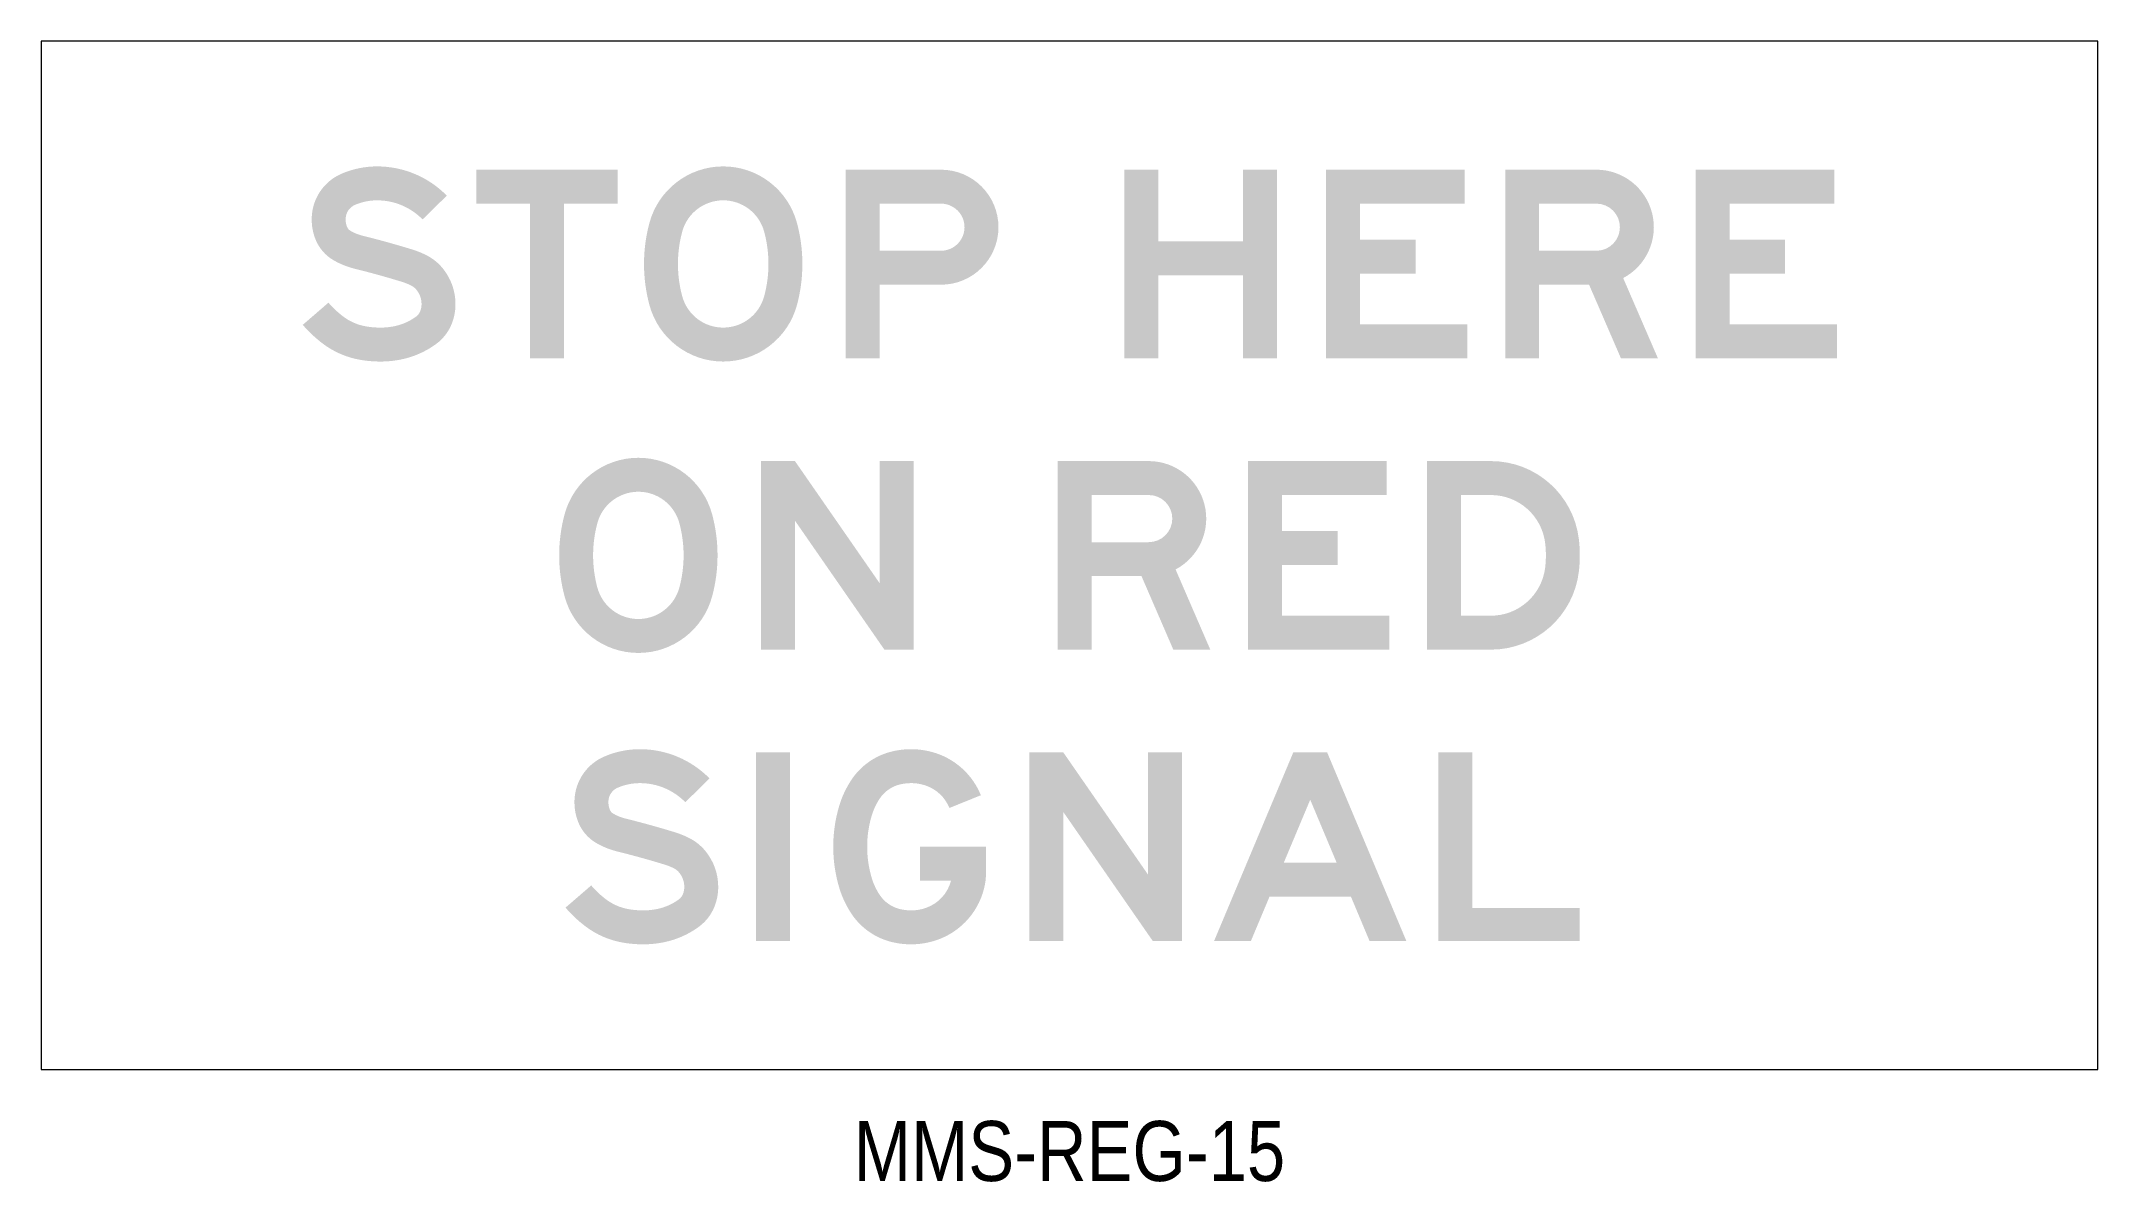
# Model space of a CAD drawing. Extents: x -60 to 60, y -7 to 60.
import ezdxf

# ---------------------------------------------------------------- set-up
doc = ezdxf.new("R2010")
doc.units = 0
doc.layers.add('GSBWFILL', color=7, linetype='Continuous', lineweight=0)
doc.layers.add('T35', color=3, linetype='Continuous')
doc.styles.add('T35', font='ARIALN.TTF', dxfattribs={"height": 5})

msp = doc.modelspace()

# ---------------------------------------------------------------- hatches: boundary and pattern name
at = {"layer": 'GSBWFILL', "true_color": 0xff0000}
h = msp.add_hatch(color=1, dxfattribs=at)
edge = h.paths.add_edge_path()
edge.add_arc((-39.115774479915, 44.66295142725119), 1.310774479915023, 6.832938938193173e-14, 39.55608542603352)
edge.add_arc((-38.84155766019866, 44.88944951999716), 0.955111366515695, 39.55608542603418, 63.01077826704883)
edge.add_arc((-39.9057217705551, 42.79993822553786), 3.299999999999959, 63.01077826704869, 72.8961176715449)
edge.add_arc((-54.05604336228176, -3.185313644704633), 51.41314779474445, 72.89611767154476, 76.10673573896845)
edge.add_arc((-40.57191854696168, 51.32898847040342), 4.744049047088805, 240.1812424533808, 256.1067357389686, ccw=False)
edge.add_arc((-41.70802576161319, 49.34673851798086), 2.459305193379495, 201.2247471099137, 240.1812424533812, ccw=False)
edge.add_arc((-41.06945283294375, 49.59474199314688), 3.144346147574118, 174.1420972584934, 201.2247471099137, ccw=False)
edge.add_arc((-41.33630382444419, 49.62212021680375), 2.876094365109639, 113.3248090472218, 174.1420972584929, ccw=False)
edge.add_arc((-40.39502510077862, 47.43909788734133), 5.253402112658744, 90.00000000000011, 113.32480904722209, ccw=False)
edge.add_arc((-40.39502510077863, 47.00136347796212), 5.691136522037969, 44.43422151187508, 90, ccw=False)
edge.add_line((-36.33124255416989, 50.98567098697201), (-37.74507077830884, 49.59949287697745))
edge.add_arc((-40.39502510077863, 47.00136347796212), 3.711136522037968, 44.43422151187518, 89.99999999999997)
edge.add_arc((-40.39502510077862, 47.43909788734133), 3.273402112658748, 90.0000000000001, 113.324809047222)
edge.add_arc((-41.33630382444418, 49.62212021680375), 0.8960943651096431, 113.3248090472216, 174.1420972584926)
edge.add_arc((-41.06945283294376, 49.59474199314687), 1.164346147574108, 174.1420972584934, 201.2247471099135)
edge.add_arc((-41.70802576161321, 49.34673851798086), 0.4793051933794868, 201.2247471099151, 240.1812424533825)
edge.add_arc((-40.57191854696166, 51.32898847040349), 2.764049047088859, 240.1812424533807, 256.1067357389685)
edge.add_arc((-54.05604336228164, -3.185313644704155), 53.39314779474395, 72.8961176715448, 76.1067357389685, ccw=False)
edge.add_arc((-39.90572177055517, 42.79993822553772), 5.280000000000116, 63.010778267048806, 72.89611767154503, ccw=False)
edge.add_arc((-38.8415576601987, 44.88944951999713), 2.935111366515732, 39.55608542603369, 63.01077826704852, ccw=False)
edge.add_arc((-39.115774479915, 44.66295142725119), 3.290774479915027, 1.1368683772161603e-13, 39.55608542603352, ccw=False)
edge.add_arc((-39.03551694651823, 44.66295142725117), 3.210516946518251, -16.502784206950082, 3.979039320256561e-13, ccw=False)
edge.add_arc((-38.56770308271158, 44.52435391992892), 2.722603962262194, 306.067654283575, 343.4972157930495, ccw=False)
edge.add_arc((-40.03452093796081, 46.53825046939255), 5.214056135678231, 281.64463353434644, 306.0676542835746, ccw=False)
edge.add_arc((-40.19823929966083, 47.33268173072956), 6.025181730729489, 269.9999999999998, 281.6446335343465, ccw=False)
edge.add_arc((-40.19823929966086, 48.409207707905), 7.101707707904919, 260.73485717810445, 270.0000000000001, ccw=False)
edge.add_arc((-40.53117584517514, 46.36830065988365), 5.03382272029023, 232.6491566250259, 260.73485717810445, ccw=False)
edge.add_arc((-38.93671015754976, 48.4574875430572), 7.661944228485607, 220.820184332199, 232.6491566250259, ccw=False)
edge.add_line((-44.73499999999998, 43.44897236754236), (-43.23660565703819, 44.74327310268089))
edge.add_arc((-38.93671015754974, 48.4574875430572), 5.681944228485617, 220.8201843321989, 232.6491566250257)
edge.add_arc((-40.53117584517514, 46.36830065988365), 3.053822720290231, 232.6491566250259, 260.7348571781044)
edge.add_arc((-40.19823929966086, 48.409207707905), 5.121707707904918, 260.7348571781044, 270.0000000000001)
edge.add_arc((-40.19823929966084, 47.33268173072965), 4.04518173072958, 269.9999999999997, 281.6446335343464)
edge.add_arc((-40.03452093796081, 46.53825046939252), 3.234056135678208, 281.6446335343466, 306.0676542835747)
edge.add_arc((-38.56770308271157, 44.52435391992892), 0.7426039622621842, 306.0676542835752, 343.4972157930496)
edge.add_arc((-39.03551694651824, 44.66295142725119), 1.230516946518255, 343.49721579305, 360.0000000000006)
at = {"layer": 'GSBWFILL', "linetype": 'Continuous', "true_color": 0xff0000}
for points in [[(-31.47999999999997, 50.52000000000007), (-31.47999999999997, 41.50000000000008), (-29.49999999999998, 41.50000000000008), (-29.49999999999998, 50.52000000000007), (-26.36499999999997, 50.52000000000007), (-26.36499999999997, 52.50000000000007), (-34.61499999999997, 52.50000000000007), (-34.61499999999997, 50.52000000000008)], [(-17.81112637913738, 48.87434704112345, -0.1313131313131315), (-17.8111263791374, 45.12565295887671, -0.3395783980636463), (-20.20444999999997, 43.28750006104021), (-20.20444999999997, 41.30750003392878, 0.3396058871566912), (-15.89825175526577, 44.61446740220671, 0.131313131313131), (-15.89825175526578, 49.38553259779346, 0.7678571428571429), (-24.51174824473418, 49.38553259779345, 0.1313131313131312), (-24.51174824473418, 44.61446740220669, 0.3396402891259399), (-20.20499999999997, 41.30750000000008), (-20.20499999999997, 43.28750000000008, -0.3396402891259406), (-22.59887362086257, 45.12565295887671, -0.131313131313131), (-22.59887362086256, 48.87434704112345, -0.7678571428571428)], [(3.199999999999819, 41.50000000000008), (5.179999999999836, 41.50000000000008), (5.179999999999836, 46.34000000000006), (10.12999999999981, 46.34000000000006), (10.12999999999981, 41.50000000000008), (12.10999999999981, 41.50000000000008), (12.10999999999981, 52.50000000000005), (10.12999999999981, 52.50000000000005), (10.12999999999981, 48.32000000000007), (5.179999999999836, 48.32000000000007), (5.179999999999836, 52.50000000000005), (3.199999999999841, 52.50000000000005)], [(14.9699999999998, 52.50000000000007), (14.9699999999998, 41.50000000000008), (23.2199999999998, 41.50000000000008), (23.21999999999978, 43.48000000000008), (16.9499999999998, 43.48000000000008), (16.9499999999998, 46.43865319860457), (20.1949999999998, 46.43865319860457), (20.1949999999998, 48.41865319860457), (16.9499999999998, 48.41865319860457), (16.9499999999998, 50.52000000000007), (23.05499999999979, 50.52000000000007), (23.05499999999979, 52.50000000000007)], [(36.52999999999982, 52.50000000000007), (36.52999999999982, 41.50000000000008), (44.77999999999982, 41.50000000000008), (44.7799999999998, 43.48000000000008), (38.50999999999981, 43.48000000000008), (38.50999999999981, 46.43865319860457), (41.75499999999982, 46.43865319860457), (41.75499999999982, 48.41865319860457), (38.50999999999981, 48.41865319860457), (38.50999999999981, 50.52000000000007), (44.61499999999981, 50.52000000000007), (44.61499999999981, 52.50000000000007)], [(-22.7611263791374, 31.87434704112345, -0.1313131313131313), (-22.7611263791374, 28.1256529588767, -0.339578398063646), (-25.15444999999998, 26.28750006104021), (-25.15444999999998, 24.30750003392878, 0.3396058871566912), (-20.84825175526578, 27.6144674022067, 0.131313131313131), (-20.84825175526578, 32.38553259779346, 0.7678571428571436), (-29.46174824473418, 32.38553259779346, 0.1313131313131314), (-29.46174824473418, 27.61446740220669, 0.3396402891259399), (-25.15499999999997, 24.30750000000008), (-25.15499999999997, 26.28750000000008, -0.3396402891259424), (-27.54887362086258, 28.12565295887673, -0.1313131313131307), (-27.54887362086256, 31.87434704112346, -0.767857142857141)], [(-10.79999999999998, 24.50000000000007), (-9.094999999999983, 24.50000000000007), (-9.094999999999983, 35.50000000000009), (-11.07499999999998, 35.50000000000009), (-11.07499999999998, 28.37127732563741), (-16.01827484718577, 35.50000000000009), (-18.00499999999998, 35.50000000000009), (-18.00499999999998, 24.50000000000007), (-16.02499999999998, 24.50000000000007), (-16.02499999999998, 32.03500000000007)], [(10.41500000000001, 35.50000000000006), (10.41500000000001, 24.50000000000007), (18.66500000000001, 24.50000000000007), (18.66499999999999, 26.48000000000007), (12.395, 26.48000000000007), (12.395, 29.43865319860456), (15.64000000000001, 29.43865319860456), (15.64000000000001, 31.41865319860455), (12.395, 31.41865319860455), (12.395, 33.52000000000006), (18.5, 33.52000000000006), (18.5, 35.50000000000006)], [(22.84500000000001, 33.52000000000009), (24.58626052004998, 33.52000000000009, -0.3813617437735924), (27.75575316463294, 30.69113207547178, -0.05678630287894286), (27.75575316463294, 29.30886792452838, -0.3813617437735923), (24.58626052004998, 26.48000000000008), (22.84555000000001, 26.48000000000008), (22.84555000000001, 24.50000000000007), (24.58626052004998, 24.50000000000007, 0.3813617437735914), (29.72302446127062, 29.08471698113213, 0.05678630287894432), (29.72302446127062, 30.91528301886804, 0.3813617437735912), (24.58626052004998, 35.50000000000009), (20.86500000000001, 35.50000000000009), (20.86500000000001, 24.50000000000007), (22.84500000000001, 24.50000000000007)], [(-18.29499999999992, 7.500000000000142), (-16.31499999999993, 7.500000000000142), (-16.31499999999993, 18.50000000000014), (-18.29499999999992, 18.50000000000014)], [(4.860000000000082, 7.500000000000142), (6.565000000000078, 7.500000000000142), (6.565000000000078, 18.50000000000014), (4.585000000000082, 18.50000000000014), (4.585000000000082, 11.37127732563748), (-0.3582748471857031, 18.50000000000014), (-2.344999999999914, 18.50000000000014), (-2.344999999999914, 7.500000000000142), (-0.3649999999999182, 7.500000000000142), (-0.3649999999999182, 15.03500000000015)], [(8.435000000000082, 7.500000000000142), (10.58254710309236, 7.500000000000142), (11.66824710309236, 10.08500000000014), (14.04500000000007, 10.08500000000014), (14.04500000000007, 12.06500000000014), (12.49984710309236, 12.06500000000014), (14.04500000000007, 15.74393546882807), (15.59015289690781, 12.06500000000014), (14.04555000000007, 12.06500000000014), (14.04555000000007, 10.08500000000014), (16.42175289690781, 10.08500000000014), (17.50745289690781, 7.500000000000142), (19.65500000000009, 7.500000000000142), (15.03500000000008, 18.50000000000014), (13.05500000000009, 18.50000000000014)], [(21.52500000000007, 7.500000000000142), (29.77500000000007, 7.500000000000137), (29.77500000000007, 9.425000000000143), (23.50500000000007, 9.425000000000143), (23.50500000000007, 18.50000000000015), (21.52500000000007, 18.50000000000015)]]:
    msp.add_hatch(color=1, dxfattribs=at).paths.add_polyline_path(points)
h = msp.add_hatch(color=1, dxfattribs=at)
edge = h.paths.add_edge_path()
edge.add_line((-13.05499999882047, 52.49999999202225), (-13.05499999882047, 41.49999999202225))
edge.add_line((-13.05499999882047, 41.49999999202226), (-11.07499999908259, 41.49999999202226))
edge.add_line((-11.07499999908259, 41.49999999202226), (-11.07499999908259, 50.51999999202226))
edge.add_line((-11.07499999908259, 50.51999999202226), (-7.49999999955585, 50.51999999202226))
edge.add_ellipse((-7.499999999555849, 49.14499999202226), major_axis=(-0.9722718240671533, 0.9722718240671533), ratio=0.9999999999999979, start_angle=134.9999999999999, end_angle=314.99999999999994, ccw=False)
edge.add_line((-7.499999999555849, 47.76999999202226), (-11.07444999908266, 47.76999999202226))
edge.add_line((-11.07444999908266, 47.76999999202226), (-11.07444999908266, 45.78999999202227))
edge.add_line((-11.07444999908266, 45.78999999202227), (-7.499999999555849, 45.78999999202227))
edge.add_ellipse((-7.499999999555849, 49.14499999202226), major_axis=(-7.16228801220222e-05, 3.35499999923549), ratio=0.9999999998676216, start_angle=179.9987768438901, end_angle=359.9987768438901)
edge.add_line((-7.499999999555849, 52.49999999202225), (-13.05499999882047, 52.49999999202225))
at = {"layer": 'GSBWFILL', "true_color": 0xff0000}
h = msp.add_hatch(color=1, dxfattribs=at)
edge = h.paths.add_edge_path()
edge.add_line((27.40027499999983, 50.52000000000007), (27.40027499999983, 52.50000000000007))
edge.add_line((27.40027499999983, 52.50000000000007), (30.73787625438122, 52.50000000000007))
edge.add_ellipse((30.73787625385928, 49.14499999992211), major_axis=(-3.355000000177907, 4.804653228123774e-05), ratio=0.9999999998676677, start_angle=117.83781671174731, end_angle=270.00082051672564, ccw=False)
edge.add_line((32.30451941027479, 46.17824179918698), (34.32999999999981, 41.50000000000008))
edge.add_line((34.32999999999981, 41.50000000000008), (32.17238833153722, 41.50000000000008))
edge.add_line((32.17238833153722, 41.50000000000008), (30.31499999999981, 45.79000000000008))
edge.add_line((30.31499999999981, 45.79000000000008), (27.4005499999998, 45.79000000000008))
edge.add_line((27.4005499999998, 45.79000000000008), (27.3999999999998, 41.50000000000008))
edge.add_line((27.3999999999998, 41.50000000000008), (25.4199999999998, 41.50000000000008))
edge.add_line((25.4199999999998, 41.50000000000008), (25.4199999999998, 52.50000000000007))
edge.add_line((25.4199999999998, 52.50000000000007), (27.39960399999982, 52.50000000000007))
edge.add_line((27.39960399999982, 52.50000000000007), (27.4005499999998, 47.77000000000007))
edge.add_line((27.4005499999998, 47.77000000000008), (30.73787625438124, 47.77000000009105))
edge.add_ellipse((30.73787625438122, 49.14500000000007), major_axis=(-0.9722718241315075, 0.9722718241315075), ratio=0.9999999999999987, start_angle=135.0000000000009, end_angle=315.0000000000009)
edge.add_line((30.73787625438124, 50.5199999999091), (27.40027499999983, 50.52000000000007))
h = msp.add_hatch(color=1, dxfattribs=at)
edge = h.paths.add_edge_path()
edge.add_line((1.285275000000047, 33.52000000000007), (1.285275000000047, 35.50000000000007))
edge.add_line((1.285275000000047, 35.50000000000008), (4.622876254381436, 35.50000000000008))
edge.add_ellipse((4.622876253859499, 32.14499999992211), major_axis=(-3.355000000177907, 4.804653228123774e-05), ratio=0.9999999998676677, start_angle=117.83781671174731, end_angle=270.00082051672564, ccw=False)
edge.add_line((6.189519410275011, 29.17824179918698), (8.215000000000032, 24.50000000000008))
edge.add_line((8.215000000000032, 24.50000000000007), (6.057388331537435, 24.50000000000007))
edge.add_line((6.057388331537436, 24.50000000000007), (4.200000000000022, 28.79000000000007))
edge.add_line((4.200000000000022, 28.79000000000007), (1.285550000000011, 28.79000000000007))
edge.add_line((1.285550000000012, 28.79000000000007), (1.285000000000014, 24.50000000000007))
edge.add_line((1.285000000000014, 24.50000000000007), (-0.6949999999999816, 24.50000000000007))
edge.add_line((-0.6949999999999819, 24.50000000000007), (-0.6949999999999819, 35.50000000000007))
edge.add_line((-0.6949999999999819, 35.50000000000008), (1.284604000000036, 35.50000000000008))
edge.add_line((1.284604000000036, 35.50000000000008), (1.285550000000012, 30.77000000000008))
edge.add_line((1.285550000000012, 30.77000000000008), (4.622876254381459, 30.77000000009105))
edge.add_ellipse((4.622876254381436, 32.14500000000007), major_axis=(-0.9722718241315075, 0.9722718241315075), ratio=0.9999999999999987, start_angle=135.0000000000009, end_angle=315.0000000000009)
edge.add_line((4.622876254381458, 33.5199999999091), (1.285275000000047, 33.52000000000007))
h = msp.add_hatch(color=1, dxfattribs=at)
edge = h.paths.add_edge_path()
edge.add_arc((-23.78577447991496, 10.66295142725126), 1.310774479915028, 0, 39.5560854260332)
edge.add_arc((-23.5115576601986, 10.88944951999722), 0.9551113665156902, 39.55608542603431, 63.01077826704913)
edge.add_arc((-24.57572177055505, 8.799938225537915), 3.299999999999962, 63.01077826704879, 72.89611767154499)
edge.add_arc((-38.72604336228174, -37.18531364470449), 51.41314779474438, 72.89611767154472, 76.10673573896841)
edge.add_arc((-25.24191854696164, 17.32898847040349), 4.744049047088801, 240.181242453381, 256.1067357389688, ccw=False)
edge.add_arc((-26.37802576161313, 15.34673851798094), 2.459305193379507, 201.2247471099137, 240.18124245338112, ccw=False)
edge.add_arc((-25.73945283294371, 15.59474199314694), 3.144346147574112, 174.1420972584934, 201.2247471099135, ccw=False)
edge.add_arc((-26.00630382444412, 15.62212021680382), 2.876094365109649, 113.3248090472222, 174.142097258493, ccw=False)
edge.add_arc((-25.06502510077858, 13.4390978873414), 5.253402112658736, 90, 113.32480904722209, ccw=False)
edge.add_arc((-25.06502510077858, 13.00136347796217), 5.691136522037977, 44.43422151187531, 90, ccw=False)
edge.add_line((-21.00124255416983, 16.98567098697207), (-22.41507077830879, 15.59949287697751))
edge.add_arc((-25.06502510077858, 13.00136347796216), 3.711136522037982, 44.43422151187528, 90)
edge.add_arc((-25.06502510077858, 13.4390978873414), 3.273402112658738, 90, 113.3248090472219)
edge.add_arc((-26.00630382444412, 15.62212021680381), 0.8960943651096507, 113.3248090472217, 174.1420972584924)
edge.add_arc((-25.73945283294371, 15.59474199314695), 1.164346147574112, 174.1420972584943, 201.2247471099142)
edge.add_arc((-26.37802576161315, 15.34673851798092), 0.4793051933794781, 201.2247471099148, 240.1812424533827)
edge.add_arc((-25.24191854696159, 17.32898847040355), 2.764049047088869, 240.1812424533804, 256.1067357389682)
edge.add_arc((-38.72604336228151, -37.18531364470409), 53.39314779474392, 72.89611767154491, 76.10673573896861, ccw=False)
edge.add_arc((-24.57572177055512, 8.799938225537796), 5.280000000000104, 63.01077826704858, 72.89611767154491, ccw=False)
edge.add_arc((-23.51155766019864, 10.88944951999719), 2.935111366515738, 39.55608542603369, 63.01077826704852, ccw=False)
edge.add_arc((-23.78577447991495, 10.66295142725126), 3.290774479915023, 0, 39.55608542603352, ccw=False)
edge.add_arc((-23.70551694651818, 10.66295142725126), 3.21051694651826, -16.502784206950423, 1.1368683772161603e-13, ccw=False)
edge.add_arc((-23.23770308271153, 10.52435391992899), 2.722603962262194, 306.0676542835749, 343.49721579304946, ccw=False)
edge.add_arc((-24.70452093796077, 12.53825046939259), 5.214056135678209, 281.64463353434667, 306.0676542835748, ccw=False)
edge.add_arc((-24.86823929966076, 13.33268173072966), 6.025181730729519, 269.99999999999966, 281.6446335343464, ccw=False)
edge.add_arc((-24.86823929966079, 14.40920770790503), 7.101707707904888, 260.7348571781042, 269.9999999999999, ccw=False)
edge.add_arc((-25.20117584517509, 12.36830065988371), 5.033822720290226, 232.6491566250259, 260.7348571781045, ccw=False)
edge.add_arc((-23.6067101575497, 14.45748754305728), 7.661944228485618, 220.820184332199, 232.6491566250259, ccw=False)
edge.add_line((-29.40499999999993, 9.448972367542428), (-27.90660565703814, 10.74327310268096))
edge.add_arc((-23.60671015754967, 14.45748754305723), 5.681944228485598, 220.8201843321986, 232.6491566250254)
edge.add_arc((-25.20117584517509, 12.36830065988372), 3.05382272029024, 232.649156625026, 260.7348571781046)
edge.add_arc((-24.86823929966083, 14.40920770790506), 5.12170770790492, 260.7348571781047, 270.0000000000004)
edge.add_arc((-24.86823929966076, 13.33268173072968), 4.045181730729541, 269.9999999999995, 281.6446335343462)
edge.add_arc((-24.70452093796077, 12.5382504693926), 3.234056135678218, 281.6446335343467, 306.0676542835748)
edge.add_arc((-23.23770308271152, 10.52435391992898), 0.742603962262183, 306.0676542835749, 343.4972157930491)
edge.add_arc((-23.70551694651819, 10.66295142725124), 1.230516946518264, 343.4972157930506, 360.0000000000011)
h = msp.add_hatch(color=1, dxfattribs=at)
edge = h.paths.add_edge_path()
edge.add_line((-6.912533883006109, 11.02000000000018), (-8.728244114049676, 11.02000000000017))
edge.add_line((-8.728244114049676, 11.02000000000017), (-8.728244114049676, 13.00000000000017))
edge.add_line((-8.728244114049676, 13.00000000000017), (-4.874999999999932, 13.00000000000017))
edge.add_line((-4.874999999999932, 13.00000000000017), (-4.874999999999932, 11.41680824100223))
edge.add_arc((-8.14182841714046, 11.41680824100213), 3.266828417140528, -10.323529323196624, 1.8189894035458565e-12, ccw=False)
edge.add_arc((-9.129289654923832, 11.59667930057826), 4.270538183057803, 288.79850981198996, 349.67647067680144, ccw=False)
edge.add_arc((-9.24190060614319, 11.92750000000015), 4.619999999999967, 269.99999999999346, 288.79850981198985, ccw=False)
edge.add_arc((-9.241900606143737, 12.08163410700727), 4.774134107007098, 256.8684975468397, 270.0000000000002, ccw=False)
edge.add_arc((-9.426607876247454, 11.28987416292972), 3.961114682469857, 213.2258247591344, 256.8684975468391, ccw=False)
edge.add_arc((-7.942667032212968, 12.26189338820544), 5.735065584524204, 196.5375582815804, 213.2258247591345, ccw=False)
edge.add_arc((-5.456845794471224, 13.00000000000018), 8.3281542055287, 180, 196.5375582815806, ccw=False)
edge.add_arc((-5.456845794471179, 13.00000000000015), 8.328154205528746, 163.4624417184193, 179.9999999999999, ccw=False)
edge.add_arc((-7.94266703221299, 13.73810661179489), 5.735065584524182, 146.7741752408663, 163.4624417184191, ccw=False)
edge.add_arc((-9.42660787624743, 14.7101258370706), 3.961114682469889, 103.13150245316092, 146.7741752408669, ccw=False)
edge.add_arc((-9.241900606143737, 13.91836589299319), 4.774134107006981, 90, 103.13150245316018, ccw=False)
edge.add_arc((-9.241900606143236, 14.07250000000012), 4.620000000000056, 71.20149018800959, 90.0000000000062, ccw=False)
edge.add_arc((-9.129289654923832, 14.4033206994221), 4.270538183057798, 22.036721864376887, 71.20149018800981, ccw=False)
edge.add_line((-5.170741736081665, 16.00562989155227), (-7.006090009140622, 15.26273237736916))
edge.add_arc((-9.129289654923832, 14.40332069942209), 2.290538183057803, 22.03672186437709, 71.20149018800994)
edge.add_arc((-9.241900606143213, 14.0725000000001), 2.640000000000068, 71.20149018801037, 90.00000000000692)
edge.add_arc((-9.241900606143645, 13.91836589299232), 2.794134107007852, 89.99999999999767, 103.131502453158)
edge.add_arc((-9.426607876247454, 14.7101258370706), 1.981114682469888, 103.1315024531606, 146.7741752408668)
edge.add_arc((-7.942667032212968, 13.73810661179493), 3.755065584524198, 146.7741752408668, 163.4624417184196)
edge.add_arc((-5.456845794471201, 13.00000000000015), 6.348154205528727, 163.4624417184192, 179.9999999999999)
edge.add_arc((-5.456845794471201, 13.00000000000021), 6.348154205528727, 180.0000000000003, 196.5375582815808)
edge.add_arc((-7.942667032212944, 12.26189338820544), 3.755065584524221, 196.5375582815803, 213.2258247591344)
edge.add_arc((-9.426607876247477, 11.28987416292972), 1.981114682469847, 213.225824759135, 256.8684975468398)
edge.add_arc((-9.241900606143691, 12.08163410700718), 2.794134107007011, 256.868497546839, 269.9999999999995)
edge.add_arc((-9.241900606143327, 11.92750000000083), 2.640000000000657, 269.9999999999916, 288.7985098119879)
edge.add_arc((-9.129289654923832, 11.59667930057826), 2.290538183057808, 288.79850981199, 345.4179690683338)

# ---------------------------------------------------------------- linework, layer by layer
at = {"layer": 'GSBWFILL', "linetype": 'Continuous', "transparency": 33554687}
msp.add_lwpolyline([(-60.00000000000016, 60.00000000000016), (-60.00000000000017, 0), (60.00000000000012, 0), (60.00000000000012, 60.00000000000016)], close=True, dxfattribs=at).dxf.unprotected_set("ltscale", 0)

# ---------------------------------------------------------------- texts
at = {"layer": 'T35', "insert": (-2.273736754432321e-14, -3), "char_height": 3.5, "attachment_point": 2, "style": 'T35'}
msp.add_mtext_dynamic_manual_height_columns('MMS-REG-15', width=19.64878188544331, gutter_width=175.0000002885378, heights=[0], dxfattribs=at)

doc.saveas('drawing.dxf')
